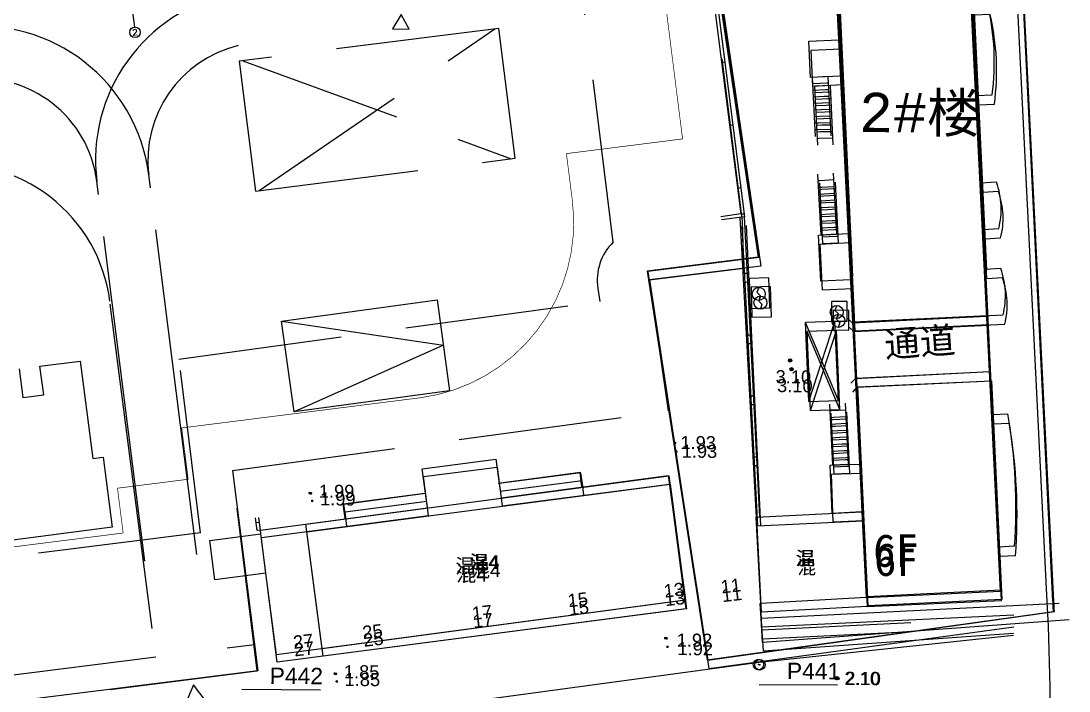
# Model space of a CAD drawing. Header units: millimetres. Extents: x 2463 to 59352, y -11079 to 11941.
# Drawn here: x 6404.1 to 6484.2, y 1770.4 to 1821.6 of the extents above; entities that cross this region are included whole.
import ezdxf
from ezdxf.enums import TextEntityAlignment as Align

# ---------------------------------------------------------------- set-up
doc = ezdxf.new("R2010")
doc.units = ezdxf.units.MM
doc.header["$LTSCALE"] = 10
for name, pattern in [('ACAD_ISO02W100', [15, 12, -3]), ('DASH', [0.35, 0.25, -0.1]), ('S21', [3, 2, -1]), ('S74', [5.5, 5, -0.5]), ('X5', [3, 2, -1])]:
    doc.linetypes.add(name, pattern=pattern)
for name, color, linetype in [('1地形实测', 7, 'Continuous'), ('1：500地形', 8, 'Continuous'), ('AXIS', 3, 'Continuous'), ('AXIS_TEXT', 7, 'Continuous'), ('RD-红线', 7, 'Continuous'), ('地下车库轮廓线', 5, 'Continuous'), ('垃圾桶', 6, 'Continuous'), ('工程', 7, 'Continuous'), ('消防登高面', 42, 'Continuous'), ('消防道路', 30, 'Continuous'), ('用地', 7, 'Continuous'), ('防火分区', 1, 'Continuous')]:
    doc.layers.add(name, color=color, linetype=linetype)
doc.styles.add('_TCH_AXIS', font='COMPLEX', dxfattribs={"bigfont": 'GBCBIG'})
doc.styles.add('ckstyle', font='monotxt.shx')
doc.styles.add('COMPLEX', font='COMPLEX')
doc.styles.get("Standard").update_dxf_attribs({"font": 'arial.ttf'})
doc.linetypes.add('FENCELINE1', pattern='A,6.35,-2.54,[133,ltypeshp.shx,S=2.54,R=0,X=-2.54,Y=0],-2.54,25.4', length=36.83)

# ---------------------------------------------------------------- blocks, each defined once
blk = doc.blocks.new('720100000')
at = {"const_width": 0.2}
blk.add_lwpolyline([(-0.1, 0, 1), (0.1, 0, 1)], format="xyb", close=True, dxfattribs=at)
blk = doc.blocks.new('110103200')
blk.add_circle((0, 0), 0.8)
blk.add_point((0, 0))
blk = doc.blocks.new('SETERT')
at = {"layer": '防火分区'}
blk.add_lwpolyline([(808585.1522271244, -208646.735937059), (820587.364024186, -208646.735937059), (820587.364024186, -215646.7364921341), (808585.1522271244, -215646.7364921341)], close=True, dxfattribs=at)
blk.add_lwpolyline([(808585.1522271244, -208646.735937059), (820587.364024186, -212146.7362145965), (808585.1522271244, -215646.7357136362)], dxfattribs=at)
blk = doc.blocks.new('_AXISO')
blk.add_circle((0, 0), 0.5)
at = {"layer": 'AXIS_TEXT', "style": 'COMPLEX', "width": 1.041666666666667}
blk.add_attdef('A', text='', height=0.56, dxfattribs=at).set_placement((-0.25, -0.28), (0.25, -0.28), align=Align.FIT)

msp = doc.modelspace()

# ---------------------------------------------------------------- linework, layer by layer
at = {"color": 251, "linetype": 'DASH', "ltscale": 5}
for p, q in [((6459.256667307085, 1806.321814744622), (6454.225425732469, 1846.654102019855)), ((6449.380067266497, 1804.711278178618), (6444.606136414719, 1842.980938237049)), ((6459.372210948526, 1802.718962961231), (6459.256606156387, 1806.322231183183)), ((6459.372272099166, 1802.718546523136), (6459.256667307085, 1806.321814744622)), ((6452.157412412258, 1801.831802570616), (6459.372210948526, 1802.718962961231)), ((6452.157473562957, 1801.83138613252), (6459.372272099166, 1802.718546523136)), ((6453.604971323775, 1791.821110483614), (6452.157412412258, 1801.831802570616)), ((6448.211255398668, 1801.1760405734), (6448.346876615748, 1800.185280063079)), ((6416.186318060647, 1795.782951443811), (6448.346876615748, 1800.185280063079)), ((6417.839329006822, 1782.506609556154), (6416.186318060647, 1795.782951443811)), ((6420.270828332725, 1787.258559776825), (6453.604910173077, 1791.821526922175)), ((6420.270889483365, 1787.258143338264), (6453.604971323775, 1791.821110483614)), ((6422.174974974625, 1771.965268242062), (6420.270828332725, 1787.258559776825)), ((6417.839329006822, 1782.506609556154), (6371.841891083257, 1776.720922079758)), ((6376.194356955852, 1766.156396765151), (6422.174913823985, 1771.965684680157)), ((6376.194418106492, 1766.155980327056), (6422.174974974625, 1771.965268242062))]:
    msp.add_line(p, q, dxfattribs=at)
at = {"color": 251}
for p, q in [((6420.270889483365, 1787.258143338264), (6422.202585269088, 1771.968756449298)), ((6422.202585269088, 1771.968756449298), (6376.191230989558, 1766.181318719295))]:
    msp.add_line(p, q, dxfattribs=at)
at = {"color": 251, "linetype": 'FENCELINE1', "ltscale": 0.1}
for p, q in [((6421.952986387683, 1773.95312068414), (6419.868025451406, 1773.6908680572)), ((6414.411299268746, 1773.004505617433), (6373.957268111264, 1767.916083953232))]:
    msp.add_line(p, q, dxfattribs=at)
at = {"color": 251}
msp.add_lwpolyline([(6416.0037368715, 1767.826717985217), (6419.30281986957, 1768.24534850929), (6417.290733646807, 1770.893122537416)], close=True, dxfattribs=at)
at = {"color": 251, "linetype": 'DASH', "ltscale": 5}
msp.add_arc((6452.157049399191, 1801.832325171103), 3.999999999999998, 133.9677370054417, 189.4424689491034, dxfattribs=at)
at = {"layer": '1地形实测', "color": 8, "linetype": 'Continuous', "flags": 128}
for points in [[(6452.935863770692, 1855.48969294306), (6459.125670620679, 1806.863182001636), (6457.612634479914, 1806.65668465186)], [(6453.18841069771, 1855.48969294306), (6459.409744478968, 1806.649635231943), (6457.646440783139, 1806.408981249091)], [(6466.735528696359, 1817.402836672385), (6464.463883650113, 1817.289860630763), (6464.322677152146, 1820.0599263924), (6466.597755478551, 1820.173073417862)], [(6457.651198499809, 1818.446489276253), (6457.898540916534, 1818.482844617107)], [(6465.814183296841, 1817.358693849184), (6464.615739532486, 1817.297602349781)], [(6465.814183296841, 1817.358693849184), (6464.615739532486, 1817.297602349781)], [(6464.845433084733, 1812.791669994016), (6464.615739532486, 1817.297602349781)], [(6466.037660102274, 1812.821804232319), (6465.814183296841, 1817.358693849184)], [(6465.706544271701, 1816.851246533339), (6464.641260255858, 1816.796942538005)], [(6465.598905246561, 1816.343799216562), (6464.66678198628, 1816.296283718553)], [(6465.86384458389, 1816.350495714118), (6465.598905246561, 1816.343799216562)], [(6465.839013940453, 1816.854594781884), (6465.706544271701, 1816.851246533339)], [(6465.491266228464, 1815.836352900491), (6464.692303716527, 1815.795624899567)], [(6465.38362720344, 1815.328905583714), (6464.717825439848, 1815.294965081272)], [(6465.913505877807, 1815.34229857836), (6465.38362720344, 1815.328905583714)], [(6465.88867523437, 1815.846397646592), (6465.491266228464, 1815.836352900491)], [(6465.275988178184, 1814.821458266937), (6464.743347170328, 1814.794306262285)], [(6465.938336521302, 1814.838199510128), (6465.275988178184, 1814.821458266937)], [(6458.26209212249, 1813.647369345539), (6458.509434539215, 1813.683724686392)], [(6465.168349153044, 1814.314010950626), (6464.768867900684, 1814.29364745075)], [(6465.060711127911, 1813.806563626864), (6464.794389623947, 1813.792987632454)], [(6465.987998815343, 1813.830002367851), (6465.060711127911, 1813.806563626864)], [(6465.963168164921, 1814.334100435377), (6465.168349153044, 1814.314010950626)], [(6464.953072109756, 1813.299117310327), (6464.819911354369, 1813.292328813002)], [(6466.012829458779, 1813.325903300085), (6464.953072109756, 1813.299117310327)], [(6465.000972259239, 1809.916456379351), (6465.238721472126, 1805.252512793411)], [(6466.199236719551, 1809.981078219489), (6466.437165236539, 1805.313604293746)], [(6458.873880553265, 1808.841219889355), (6459.121222969932, 1808.877575230674)], [(6465.160549923343, 1809.40502836451), (6465.027389174824, 1809.39824086696)], [(6465.320126587556, 1808.893600357585), (6465.053806083599, 1808.88002435526)], [(6466.225672885108, 1809.462469563243), (6465.160549923343, 1809.40502836451)], [(6466.252110057425, 1808.943861900252), (6465.320126587556, 1808.893600357585)], [(6465.479703251653, 1808.382172350195), (6465.080221999118, 1808.361808850785)], [(6466.278546222924, 1808.425253244472), (6465.479703251653, 1808.382172350195)], [(6465.639280915815, 1807.870744336285), (6465.106638907893, 1807.843592338619)], [(6465.798857580028, 1807.359316328895), (6465.133054823413, 1807.325376834144)], [(6466.304982395292, 1807.906645588466), (6465.639280915815, 1807.870744336285)], [(6466.331419560798, 1807.3880369257), (6465.798857580028, 1807.359316328895)], [(6459.059633978441, 1806.601852237136), (6460.306151861298, 1783.707725139224)], [(6459.125670620679, 1806.863182001636), (6459.375667554823, 1806.864441911113)], [(6459.399040600083, 1806.648174124193), (6460.556092520683, 1783.720154075772)], [(6465.958434244067, 1806.84788832197), (6465.159471732246, 1806.807160322443)], [(6466.357855733282, 1806.869429269229), (6465.958434244067, 1806.84788832197)], [(6466.11801090828, 1806.336460315511), (6465.185888647831, 1806.288944810518)], [(6466.277588572442, 1805.825032301136), (6465.21230455654, 1805.770728305337)], [(6466.384291898665, 1806.350820612983), (6466.11801090828, 1806.336460315511)], [(6466.410729064171, 1805.832211950217), (6466.277588572442, 1805.825032301136)], [(6467.509466625315, 1801.841065867693), (6465.238161703661, 1801.728106445988), (6465.058852886288, 1805.245626088587), (6467.334395623389, 1805.361259925534)], [(6466.437165236539, 1805.313604293746), (6465.238721472126, 1805.252512793411)], [(6466.437165236539, 1805.313604293746), (6465.238721472126, 1805.252512793411)], [(6459.366851833796, 1802.330850303528), (6459.616848767766, 1802.332110213936)], [(6460.50383254295, 1801.255405939539), (6460.364205185995, 1800.880373673403), (6460.609967477068, 1800.631148079765), (6460.496835973203, 1800.255430416093)], [(6466.462539416827, 1799.873875617404), (6466.322912059813, 1799.498843350337), (6466.568674350887, 1799.249617757165), (6466.455542847079, 1798.873900093493)], [(6466.310679823191, 1798.649464258813), (6464.065014125752, 1798.562174078432)], [(6464.338796086233, 1792.527110827976), (6464.065014125752, 1798.562174078432)], [(6466.584461783672, 1792.614401008357), (6466.310679823191, 1798.649464258813)], [(6467.67397706301, 1798.533217895199), (6467.303298729037, 1798.868773585074)], [(6459.604074542092, 1797.630071024765), (6459.854071469019, 1797.631329934933)], [(6467.884088360852, 1794.308455430326), (6467.548532670919, 1793.937777096295)], [(6459.791711302505, 1792.965192695037), (6460.041708229548, 1792.966451605205)], [(6464.338796086233, 1792.527110827976), (6466.584461783672, 1792.614401008357)], [(6465.911999412145, 1792.33825006418), (6466.149748624974, 1787.674306479637)], [(6467.110263872399, 1792.402871905249), (6467.348192389387, 1787.735397979506)], [(6466.071577076307, 1791.82682205027), (6465.938416327788, 1791.820034553186)], [(6466.231153740404, 1791.315394043811), (6465.964833236447, 1791.30181804102)], [(6467.136700037898, 1791.884263249469), (6466.071577076307, 1791.82682205027)], [(6467.163137210273, 1791.365655586478), (6466.231153740404, 1791.315394043811)], [(6466.390730404617, 1790.803966036421), (6465.991249152083, 1790.783602535614)], [(6467.189573375772, 1790.847046929766), (6466.390730404617, 1790.803966036421)], [(6466.550308068779, 1790.292538022046), (6466.017666060741, 1790.265386024845)], [(6466.709884732876, 1789.781110015121), (6466.044081976377, 1789.747170519438)], [(6467.216009548256, 1790.328439274226), (6466.550308068779, 1790.292538022046)], [(6467.242446713646, 1789.809830610995), (6466.709884732876, 1789.781110015121)], [(6466.869461397031, 1789.269682007731), (6466.070498885036, 1789.228954008204)], [(6467.26888288613, 1789.291222954989), (6466.869461397031, 1789.269682007731)], [(6460.050645948651, 1788.303912380599), (6460.300642882738, 1788.305172290542)], [(6467.029038061128, 1788.758254000806), (6466.096915800679, 1788.710738496278)], [(6467.18861572529, 1788.246825986431), (6466.123331709388, 1788.192521991563)], [(6467.295319051513, 1788.772614299209), (6467.029038061128, 1788.758254000806)], [(6467.321756217019, 1788.254005635978), (6467.18861572529, 1788.246825986431)], [(6467.348192389387, 1787.735397979506), (6466.149748624974, 1787.674306479637)], [(6467.348192389387, 1787.735397979506), (6466.149748624974, 1787.674306479637)], [(6460.796174511286, 1774.163817447499), (6460.674757623319, 1775.962710979284), (6460.611679734286, 1777.114639171288)], [(6483.452330846138, 1777.108374142443), (6460.674757623319, 1775.962710979284)], [(6483.452330846138, 1777.108374142443), (6460.674757623319, 1775.962710979284)], [(6472.124252678683, 1775.636095794738), (6460.735466067303, 1775.063264212926)], [(6460.796174511286, 1774.163817447499), (6484.217727110403, 1775.87598882977)]]:
    msp.add_lwpolyline(points, dxfattribs=at)
for points in [[(6468.71711938744, 1777.558481093851), (6478.970863546741, 1778.057752278057), (6475.932613704326, 1839.205506274831), (6465.675890608198, 1838.709256006759)], [(6468.218232358779, 1787.753503127378), (6468.391295872136, 1784.109900094458), (6466.110431245326, 1783.996444546041), (6465.969880039194, 1787.667419774347)], [(6425.873447669992, 1783.160645948612), (6453.626886753105, 1786.868288827483), (6454.896428620124, 1777.365173788165), (6427.142989537011, 1773.657530909293)], [(6468.71711938744, 1777.558481093851), (6460.652832399095, 1777.116892631055), (6460.29196685026, 1783.707019753643), (6468.391301584112, 1784.109779836033)]]:
    msp.add_lwpolyline(points, close=True, dxfattribs=at)
at = {"layer": '1地形实测', "color": 251, "linetype": 'Continuous', "flags": 128}
for points in [[(6468.788531033004, 1776.871154339407), (6479.043515289757, 1777.344271750078), (6476.161234381349, 1838.499576011562), (6465.903278906628, 1838.02948753385)], [(6468.315648315098, 1787.067415654548), (6468.479418206525, 1783.423383352236), (6466.198271591829, 1783.315745626), (6466.067083785807, 1786.987067084183)], [(6425.959287166917, 1782.582574983482), (6453.722092432234, 1786.219420004525), (6454.967392233522, 1776.713097813894), (6427.20458696937, 1773.076253269688)], [(6468.788531033004, 1776.871154339407), (6460.72314402243, 1776.450135551748), (6460.379087921787, 1783.041161829029), (6468.479423558196, 1783.423263174836)]]:
    msp.add_lwpolyline(points, close=True, dxfattribs=at)
for points in [[(6466.90857093144, 1816.720434664638), (6464.636645172812, 1816.613252795656), (6464.502504243896, 1819.383669930865), (6466.777863779311, 1819.491013629251)], [(6465.987115981554, 1816.67864204513), (6464.788520285425, 1816.620607279596)], [(6465.987115981554, 1816.67864204513), (6464.788520285425, 1816.620607279596)], [(6465.006720562904, 1812.114103773498), (6464.788520285425, 1816.620607279596)], [(6465.878183057504, 1816.171470967476), (6464.812763997268, 1816.119883927871)], [(6466.010660818692, 1816.174481063039), (6465.878183057504, 1816.171470967476)], [(6466.199020598406, 1812.141197016352), (6465.987115981554, 1816.67864204513)], [(6465.769250072628, 1815.664299412985), (6464.837008665114, 1815.619161527959)], [(6466.034205657053, 1815.670320557319), (6465.769250072628, 1815.664299412985)], [(6465.660317151023, 1815.157129289471), (6464.861253393787, 1815.118439603952)], [(6465.551384226974, 1814.649958211352), (6464.885498059246, 1814.617716250365)], [(6466.08129533494, 1814.662000023183), (6465.551384226974, 1814.649958211352)], [(6466.057750496579, 1815.166160528437), (6465.660317151023, 1815.157129289471)], [(6465.442451302983, 1814.142787133698), (6464.909742786696, 1814.11699384952)], [(6466.104840172078, 1814.157839040627), (6465.442451302983, 1814.142787133698)], [(6465.333518378933, 1813.635616056044), (6464.933986500868, 1813.61627145147)], [(6465.224586468163, 1813.128444975597), (6464.958231166327, 1813.115548097883)], [(6466.151930863301, 1813.149518504628), (6465.224586468163, 1813.128444975597)], [(6466.128386023718, 1813.653678532579), (6465.333518378933, 1813.635616056044)], [(6465.115653486953, 1812.621274851617), (6464.982475895058, 1812.614826174342)], [(6466.175475761325, 1812.645357998908), (6465.115653486953, 1812.621274851617)], [(6465.154925964396, 1809.238502557744), (6465.380778865512, 1804.57396777615)], [(6466.353351320578, 1809.30006827822), (6466.579374561525, 1804.63200254215)], [(6465.31319868038, 1808.72666943295), (6465.180021031325, 1808.720221709815)], [(6465.471470381746, 1808.214835833647), (6465.205116154017, 1808.201939430443)], [(6466.378464682059, 1808.781393990275), (6465.31319868038, 1808.72666943295)], [(6466.40357905804, 1808.262720176839), (6465.471470381746, 1808.214835833647)], [(6465.629742143998, 1807.703002711647), (6465.230210265991, 1807.683658107539)], [(6466.428692419579, 1807.74404588936), (6465.629742143998, 1807.703002711647)], [(6465.788014858701, 1807.191169110016), (6465.255305329194, 1807.165375828632)], [(6465.946286620952, 1806.679335987084), (6465.28039944239, 1806.647094982565)], [(6466.453805723899, 1807.225372555555), (6465.788014858701, 1807.191169110016)], [(6466.478920098658, 1806.706698264816), (6465.946286620952, 1806.679335987084)], [(6459.205153014484, 1805.939063120522), (6460.393274710545, 1783.041830866487)], [(6459.544676628868, 1805.984519133233), (6460.643246252819, 1783.053622357902)], [(6466.104558323599, 1806.167502865084), (6465.305494565082, 1806.128812703659)], [(6466.504033462583, 1806.188024930545), (6466.104558323599, 1806.167502865084)], [(6466.529146822841, 1805.669350166228), (6466.262830084628, 1805.655669266247)], [(6466.262830084628, 1805.655669266247), (6465.33058963073, 1805.610531377961)], [(6466.421102800496, 1805.143836140987), (6465.355683740259, 1805.092249101383)], [(6466.554261197658, 1805.150675875955), (6466.421102800496, 1805.143836140987)], [(6467.642815652334, 1801.156740310957), (6465.37122998023, 1801.049574251641), (6465.20089330341, 1804.567540215683), (6467.476723527916, 1804.677369410992)], [(6466.579374561525, 1804.63200254215), (6465.380778865512, 1804.57396777615)], [(6466.579374561525, 1804.63200254215), (6465.380778865512, 1804.57396777615)], [(6459.501476534033, 1801.667291290481), (6459.751475879837, 1801.66791371571)], [(6460.635710608536, 1800.588950652518), (6460.49512715146, 1800.214275723212), (6460.740253022495, 1799.964424015843), (6460.626163581417, 1799.588996314798)], [(6466.590874466843, 1799.192226836813), (6466.450291009709, 1798.817551907507), (6466.695416880861, 1798.567700200138), (6466.581327439782, 1798.192272499093)], [(6466.435892489537, 1797.968206759431), (6464.190011450353, 1797.886644371209)], [(6464.448399913761, 1791.850902807322), (6464.190011450353, 1797.886644371209)], [(6466.69428095178, 1791.932464718708), (6466.435892489537, 1797.968206759431)], [(6467.798888807449, 1797.84848390462), (6467.429067513995, 1798.184983503428)], [(6459.726709011857, 1796.965922319685), (6459.9767083551, 1796.966543791705)], [(6467.998224022014, 1793.623199057189), (6467.661724005449, 1793.253377586027)], [(6459.902447232542, 1792.300580611807), (6460.152446574621, 1792.30120160699)], [(6464.448399913761, 1791.850902807322), (6466.69428095178, 1791.932464718708)], [(6466.021116448015, 1791.658029902615), (6466.246969349073, 1786.993495121487)], [(6467.219541804139, 1791.719595623092), (6467.445565045202, 1787.051529887021)], [(6466.179389163941, 1791.146196778287), (6466.046211513663, 1791.139748577849)], [(6466.337660865365, 1790.63436317945), (6466.071306637636, 1790.621466775314)], [(6467.244655164455, 1791.200920858309), (6466.179389163941, 1791.146196778287)], [(6467.269769541659, 1790.682247522176), (6466.337660865365, 1790.63436317945)], [(6466.495932627617, 1790.122530056518), (6466.09640074961, 1790.103185452876)], [(6467.294882843535, 1790.163573234697), (6466.495932627617, 1790.122530056518)], [(6467.319996207518, 1789.644899900426), (6466.654205342262, 1789.610696454887)], [(6466.654205342262, 1789.610696454887), (6466.121495812755, 1789.584903173503)], [(6466.812477104513, 1789.098863332887), (6466.146589924729, 1789.066621850599)], [(6467.345110582219, 1789.126225609687), (6466.812477104513, 1789.098863332887)], [(6466.970748805938, 1788.587029733584), (6466.171685047479, 1788.548339571693)], [(6467.129020568247, 1788.075196611118), (6466.196780114349, 1788.030058723298)], [(6467.370223946202, 1788.607552275882), (6466.970748805938, 1788.587029733584)], [(6467.395337306401, 1788.088877511565), (6467.129020568247, 1788.075196611118)], [(6460.149492349565, 1787.638655129709), (6460.399491634542, 1787.639277079032)], [(6467.28729328295, 1787.563363009021), (6466.22187422382, 1787.511776447185)], [(6467.420451681219, 1787.570203221292), (6467.28729328295, 1787.563363009021)], [(6467.445565045202, 1787.051529887021), (6466.246969349073, 1786.993495121487)], [(6467.445565045202, 1787.051529887021), (6466.246969349073, 1786.993495121487)], [(6460.858953737103, 1773.496704342198), (6460.74212536766, 1775.295902084914), (6460.681985732665, 1776.447987007332)], [(6479.995682756156, 1776.215089754556), (6460.74212536766, 1775.295902084914)], [(6479.995682756156, 1776.215089754556), (6460.74212536766, 1775.295902084914)], [(6439.321974879744, 1769.754037316778), (6460.543757322566, 1772.639674533048), (6479.9811624343, 1774.694233410881)], [(6472.190750163429, 1774.940085483138), (6460.800539582824, 1774.396303451509)], [(6460.858953737103, 1773.496704342198), (6479.982608226217, 1774.845662216079)]]:
    msp.add_lwpolyline(points, dxfattribs=at)
at = {"layer": '1地形实测', "color": 8, "linetype": 'S74', "flags": 128}
for points in [[(6459.841198249867, 1799.645177693927), (6461.340599648802, 1799.687584065721), (6461.275575739246, 1801.986665283219), (6459.776175333276, 1801.944257904664)], [(6467.251519568877, 1798.675980142207), (6467.262014423412, 1800.175943428074), (6466.062043794986, 1800.184339311794), (6466.051548940452, 1798.684376025927)]]:
    msp.add_lwpolyline(points, close=True, dxfattribs=at)
at = {"layer": '1地形实测', "color": 251, "linetype": 'S74', "flags": 128}
for points in [[(6459.96897151691, 1798.980417404213), (6461.468476195094, 1799.018999650498), (6461.4093163948, 1801.318239251506), (6459.909812667845, 1801.279656049219)], [(6467.376796748811, 1797.992323219665), (6467.391117288878, 1799.492254488059), (6466.191172000284, 1799.503711015806), (6466.176851458937, 1798.003779271041)]]:
    msp.add_lwpolyline(points, close=True, dxfattribs=at)
at = {"layer": '1地形实测', "color": 8, "linetype": 'S21', "flags": 128}
for points in [[(6466.584461783672, 1792.614401008357), (6464.065014125752, 1798.562174078432)], [(6464.338796086233, 1792.527110827976), (6466.310679823191, 1798.649464258813)], [(6477.934666541261, 1799.043515755684), (6467.67397706301, 1798.533217895199)], [(6467.884088360852, 1794.308455430326), (6478.14811407964, 1794.818918953073)]]:
    msp.add_lwpolyline(points, dxfattribs=at)
at = {"layer": '1地形实测', "color": 251, "linetype": 'S21', "flags": 128}
for points in [[(6466.69428095178, 1791.932464718708), (6464.190011450353, 1797.886644371209)], [(6464.448399913761, 1791.850902807322), (6466.435892489537, 1797.968206759431)], [(6478.060846387847, 1798.332609703653), (6467.798888807449, 1797.84848390462)], [(6467.998224022014, 1793.623199057189), (6478.26351833073, 1794.107482167781)]]:
    msp.add_lwpolyline(points, dxfattribs=at)
at = {"layer": '1地形实测', "color": 8, "linetype": 'Continuous'}
for centre, radius in [((6460.500334258106, 1800.755418178049), 0.5), ((6466.459041131982, 1799.373887855449), 0.5), ((6462.89317962833, 1795.675186123588), 0.125), ((6462.89317962833, 1795.675186123588), 0.1), ((6462.89317962833, 1795.675186123588), 0.075), ((6462.89317962833, 1795.675186123588), 0.05), ((6462.89317962833, 1795.675186123588), 0.025), ((6466.5189193399, 1771.391710013972), 0.125), ((6466.5189193399, 1771.391710013972), 0.1), ((6466.5189193399, 1771.391710013972), 0.075), ((6466.5189193399, 1771.391710013972), 0.05), ((6466.5189193399, 1771.391710013972), 0.025)]:
    msp.add_circle(centre, radius, dxfattribs=at)
at = {"layer": '1地形实测', "color": 251, "linetype": 'Continuous'}
for centre, radius in [((6460.630937094365, 1800.088973245473), 0.4999999999999997), ((6466.586100952672, 1798.692249429767), 0.4999999999999997), ((6463.010817397766, 1795.002654680406), 0.1249999999999999), ((6463.010817397766, 1795.002654680406), 0.1), ((6463.010817397766, 1795.002654680406), 0.07499999999999993), ((6463.010817397766, 1795.002654680406), 0.05), ((6463.010817397766, 1795.002654680406), 0.025)]:
    msp.add_circle(centre, radius, dxfattribs=at)
at = {"layer": '1地形实测', "color": 8, "linetype": 'Continuous', "extrusion": (-0.02249646185367215, 0.003258727077910039, 0.9997416115686583)}
for radius in [0.125, 0.1, 0.075, 0.05, 0.025]:
    msp.add_circle((-2680.127568839682, 6144.259538248404, -133.7636578708432), radius, dxfattribs=at)
at = {"layer": '1地形实测', "color": 8}
msp.add_point((6460.674757623319, 1775.962710979284), dxfattribs=at)
at = {"layer": '1地形实测', "color": 251}
msp.add_point((6460.74212536766, 1775.295902084914), dxfattribs=at)
at = {"layer": '1：500地形', "color": 8, "linetype": 'Continuous'}
for p, q in [((6422.335445462582, 1783.293621004448), (6422.087384777582, 1783.262542128452)), ((6422.407110142029, 1782.72161867505), (6422.15904945697, 1782.690539799054)), ((6420.993005169295, 1770.556996439007), (6426.992858311542, 1770.515017020871)), ((6460.5259648964, 1770.925766800419), (6466.525818038646, 1770.883787382283))]:
    msp.add_line(p, q, dxfattribs=at)
at = {"layer": '1：500地形', "color": 8, "linetype": 'Continuous', "flags": 128}
msp.add_lwpolyline([(6453.589957624472, 1786.878547455073), (6454.869401294653, 1777.361362793372), (6423.640442992999, 1773.18875624694), (6422.834311221175, 1779.419631613308), (6422.44547930654, 1782.425049937685), (6422.407110142029, 1782.72161867505), (6435.179847092049, 1784.42432904698), (6434.783146685602, 1787.400143385754), (6440.405494513021, 1788.144824464229), (6440.801563082294, 1785.173749797867)], close=True, dxfattribs=at)
at = {"layer": '1：500地形', "color": 251, "linetype": 'Continuous', "flags": 128}
msp.add_lwpolyline([(6453.685189590355, 1786.229772705474), (6454.940355277651, 1776.709355876204), (6423.700856178331, 1772.616413269547), (6422.910619032426, 1778.849324358051), (6422.529453779311, 1781.855724485946), (6422.491841152516, 1782.152390175388), (6435.268879374811, 1783.822518069652), (6434.87977014229, 1786.79933420511), (6440.503999036593, 1787.529672943876), (6440.892488478248, 1784.557597711571)], close=True, dxfattribs=at)
at = {"layer": '1：500地形', "color": 8, "linetype": 'X5', "extrusion": (-0.02249646185367215, 0.003258727077910039, 0.9997416115686583), "flags": 128}
for points, elevation in [([(-2691.79958443149, 6122.893100223632), (-2692.863423395074, 6122.591351390098), (-2691.144254307568, 6116.530287159518)], -133.7636578708443), ([(-2686.81373817141, 6105.315111741578), (-2687.892009228, 6105.009269368407), (-2689.611178316888, 6111.070333598786)], -133.7636578708418)]:
    msp.add_lwpolyline(points, dxfattribs=dict(at, elevation=elevation))
at = {"layer": '1：500地形', "color": 8, "linetype": 'X5', "flags": 128}
for points in [[(6447.046480066057, 1786.006248343159), (6446.900359788184, 1787.102357171365), (6440.655442804478, 1786.269858626538)], [(6428.935291232747, 1783.591878643148), (6428.787188680059, 1784.702857338247), (6435.032105663648, 1785.535355884005)]]:
    msp.add_lwpolyline(points, dxfattribs=at)
at = {"layer": '1：500地形', "color": 251, "linetype": 'X5', "flags": 128}
for points in [[(6447.139508468363, 1785.374165948369), (6446.996184352292, 1786.470643885323), (6440.749164362236, 1785.654075648059)], [(6429.022220652523, 1783.00599705929), (6428.87695218457, 1784.11734976329), (6435.12397211508, 1784.933918000554)]]:
    msp.add_lwpolyline(points, dxfattribs=at)
at = {"layer": '1：500地形', "color": 8, "linetype": 'Continuous', "flags": 128}
for points in [[(6422.15904945697, 1782.690539799054), (6422.03960832456, 1783.643877014407)], [(6422.407110142029, 1782.72161867505), (6422.28766900956, 1783.674955890403)], [(6422.834311221175, 1779.419631613308), (6418.937457981143, 1778.915468550642), (6418.548626066449, 1781.920886875019), (6422.44547930654, 1782.425049937685)]]:
    msp.add_lwpolyline(points, dxfattribs=at)
at = {"layer": 'AXIS', "color": 251}
msp.add_line((6412.629621004833, 1822.295795983524), (6412.77612471246, 1821.137530119513), dxfattribs=at)
at = {"layer": 'RD-红线'}
msp.add_lwpolyline([(6095.082381622373, 1810.522110730764), (6254.611505617593, 1687.606597387121), (6307.273520920748, 1645.061656200682), (6306.953446319067, 1645.320240211096), (6326.525127276518, 1638.235452398547), (6329.652781660059, 1638.605668412876), (6466.937623961801, 1654.855880542547), (6469.08364808545, 1655.109902375732), (6480.10959496032, 1667.180990781524), (6480.168760211413, 1669.341186630429), (6482.717422331423, 1762.395964802598, 0.01922816686001521), (6482.553167865351, 1777.233690449391), (6478.674665673376, 1855.48969294306)], format="xyb", dxfattribs=at)
at = {"layer": '地下车库轮廓线', "color": 251, "linetype": 'DASH', "ltscale": 5, "const_width": 0.05}
msp.add_lwpolyline([(6396.236718442438, 1840.332599720341), (6413.995411320388, 1842.578768255544), (6414.673019570679, 1837.221451256779), (6444.48567829581, 1840.993220740818), (6444.993898634131, 1836.975121375528), (6443.555549911138, 1836.791830186621), (6444.019827922662, 1833.121445590985), (6451.956231631602, 1834.125275987089), (6454.67915635303, 1812.596879061201), (6445.799944873057, 1811.473811610957), (6446.251680649382, 1807.902290953678, -0.4120115136069726), (6434.651617991711, 1792.827525521518), (6416.397056331307, 1790.518638371379), (6416.892708961766, 1786.599901782703), (6411.485786952866, 1785.916019345523), (6411.918700428361, 1782.493322003056), (6390.737185024629, 1779.812621329334)], format="xyb", dxfattribs=at)
at = {"layer": '垃圾桶', "color": 251, "elevation": 1.249999999999999}
msp.add_lwpolyline([(6433.1603858459, 1822.099628259783), (6432.508652239952, 1820.995277428423), (6433.790915150168, 1820.983034884912)], close=True, dxfattribs=at)
at = {"layer": '工程', "linetype": 'ACAD_ISO02W100', "ltscale": 0.3}
for points in [[(6477.973616846577, 1799.094917706569), (6467.746173678346, 1798.587959874776), (6465.756958591317, 1838.718689039704), (6475.984401447089, 1839.225646856596), (6477.973616846344, 1799.094917706569)], [(6479.013276462998, 1778.120669022092), (6468.785833606818, 1777.6137112052), (6467.957076369816, 1794.333183728048), (6478.184519225879, 1794.840141544939), (6479.013276462998, 1778.120669022092)]]:
    msp.add_lwpolyline(points, dxfattribs=at)
for points in [[(6467.746173990456, 1798.587959890143), (6479.172145343649, 1799.15432682762, 0.1508567703236099), (6478.996888436815, 1802.689985891227), (6477.798359940674, 1802.63057676971), (6477.646866682075, 1805.686824436654), (6478.845378945787, 1805.746232753043, 0.150856770359138), (6478.670138271382, 1809.281892621779), (6477.471609775415, 1809.222483501193), (6477.139911992215, 1815.914204217383), (6478.338440488415, 1815.9736133389, 0.0922224279929967), (6477.99980221523, 1822.80535254011), (6476.801273718973, 1822.745943419059), (6476.486414804154, 1829.097954285686), (6477.684943300354, 1829.157363406737, 0.0896166787410829), (6477.346298742779, 1835.989229389821), (6476.14777024658, 1835.929820269235), (6475.984401447438, 1839.225646856596), (6465.756958591317, 1838.718689039704), (6467.746174011701, 1798.587959461734)], [(6478.347894309527, 1791.544188179896), (6479.546422805726, 1791.603597300482, -0.0597507459398879), (6480.048429877645, 1781.47603150772), (6478.849901381154, 1781.416622390394), (6479.013276463929, 1778.120669022092), (6468.785833606818, 1777.6137112052), (6467.957076421213, 1794.333182690089), (6478.184519225995, 1794.840141544939), (6478.347894309702, 1791.544188176171)]]:
    msp.add_lwpolyline(points, format="xyb", dxfattribs=at)
at = {"layer": '工程', "color": 251, "linetype": 'ACAD_ISO02W100', "ltscale": 0.3}
for points in [[(6478.099927711099, 1798.383912342024), (6467.871224757897, 1797.903041286749), (6465.984370715365, 1838.038713533786), (6476.213073309716, 1838.519584113155), (6478.099927711099, 1798.383912342024)], [(6479.086088511483, 1777.407080062088), (6468.85738591591, 1776.926209005882), (6468.071274865042, 1793.647740929277), (6478.299977460674, 1794.128611985949), (6479.086088511483, 1777.407080062088)]]:
    msp.add_lwpolyline(points, dxfattribs=at)
for points in [[(6467.871225115525, 1797.903041285817), (6479.298603813544, 1798.440264135954, 0.1508567703236099), (6479.132365295462, 1801.976358925813), (6477.933689132247, 1801.920006655511), (6477.789991414904, 1804.976630909257), (6478.988651303664, 1805.032982267794, 0.150856770359138), (6478.822428999267, 1808.569077492581), (6477.623752895657, 1808.512725222279), (6477.309123592191, 1815.2052701962), (6478.507799755464, 1815.261622466502, 0.0922224279929967), (6478.186587097969, 1822.094202917424), (6476.987910995582, 1822.03785112396), (6476.689254055704, 1828.390644378849), (6477.887930217696, 1828.446996172313, 0.0896166787410829), (6477.566711630936, 1835.279703955055), (6476.368035467722, 1835.223351684754), (6476.213073309716, 1838.519584113155), (6465.984370715365, 1838.038713533786), (6467.871225114302, 1797.90304080898)], [(6478.454945608772, 1790.832252702099), (6479.653621711101, 1790.888604496029, -0.0597507459398879), (6480.129796526659, 1780.759791615774), (6478.931120363386, 1780.703439345472), (6479.086088511483, 1777.407080062088), (6468.85738591591, 1776.926209005882), (6468.071274922144, 1793.647739975602), (6478.299977460674, 1794.128611985949), (6478.454945608772, 1790.832252702099)]]:
    msp.add_lwpolyline(points, format="xyb", dxfattribs=at)
at = {"layer": '消防登高面', "color": 251, "linetype": 'DASH', "ltscale": 5}
for p, q in [((6422.328068647972, 1808.646949868538), (6440.331577490231, 1821.004449540638)), ((6421.073800187181, 1818.570366080274), (6441.585548995734, 1811.083383005001))]:
    msp.add_line(p, q, dxfattribs=at)
msp.add_lwpolyline([(6422.030198720606, 1808.611211411544), (6441.88324000317, 1811.120532890671), (6440.629268555991, 1821.04159894947), (6420.776227273427, 1818.532277470344)], close=True, dxfattribs=at)
at = {"layer": '消防道路', "color": 251, "linetype": 'DASH', "ltscale": 10}
for p, q in [((6417.543593464974, 1780.85450714117), (6414.006542806952, 1808.850288950262)), ((6413.575140975854, 1780.353123551589), (6410.414147342412, 1805.372412416042))]:
    msp.add_line(p, q, dxfattribs=at)
for points in [[(6410.038090378601, 1808.348905836587), (6409.912704938588, 1809.341332180315, -0.3920785838098819), (6420.204075642776, 1823.706928097998, -0.3920785838098819)], [(6414.006542806952, 1808.850288950262), (6413.881157366881, 1809.842715293524, -0.3823294721827154), (6420.708034893587, 1819.721885152981, -0.3823294721827154)], [(6413.575140975854, 1780.353123551589), (6409.912744540345, 1809.341018794925, 0.4142017316227252), (6399.855974790788, 1817.141969807335), (6392.922035016267, 1816.266204896738)]]:
    msp.add_lwpolyline(points, format="xyb", dxfattribs=at)
at = {"layer": '消防道路', "color": 8, "linetype": 'DASH', "ltscale": 10}
msp.add_lwpolyline([(6414.131994744444, 1775.189192232099), (6410.907199095209, 1800.200337397755, 0.4142287144225253), (6397.470591336811, 1810.567230407503), (6366.645480455978, 1806.591193727572, 0.252564083842058), (6357.39071619019, 1799.941293392219, -0.2525716320699041), (6346.207467881295, 1791.905944513512), (6332.360044378585, 1790.119038047624)], format="xyb", dxfattribs=at)
at = {"layer": '消防道路', "color": 7, "linetype": 'ACAD_ISO02W100', "elevation": -6.482291392551076e-08}
msp.add_lwpolyline([(6403.976543298721, 1795.029410523251), (6404.258206270375, 1792.847545021568), (6405.845038793488, 1793.052393564378), (6405.56337206127, 1795.234288120997), (6408.637864180697, 1795.631153161992), (6409.598089897454, 1788.192885315866), (6410.391504641304, 1788.295309388899), (6411.082866942774, 1782.93977147935), (6383.511652820367, 1779.380547023733)], dxfattribs=at)
at = {"layer": '消防道路', "color": 251, "linetype": 'DASH', "ltscale": 10}
msp.add_arc((6400.983726545908, 1808.212906432227), 12.99999999999722, 7.202122611778048, 97.19848900222539, dxfattribs=at)
at = {"layer": '用地', "color": 251, "linetype": 'ByBlock'}
msp.add_lwpolyline([(6480.527573692003, 1831.925368396454), (6479.302005446489, 1857.998994318657), (6452.099389842335, 1861.103255089727), (6460.668238153945, 1802.87835345313), (6452.157049399191, 1801.832325171103), (6456.675394489694, 1772.131748352554), (6479.987248331921, 1775.331665732321)], dxfattribs=at)
at = {"layer": '用地', "color": 7, "linetype": 'ACAD_ISO02W100', "lineweight": -3, "extrusion": (-0.02249646185367215, 0.003258727077910039, 0.9997416115686583), "elevation": -133.7636578708439}
msp.add_lwpolyline([(-2761.374366878417, 6118.579677540129), (-2711.090126142283, 6133.72352509095), (-2708.813646905269, 6125.45598914756), (-2680.089965302122, 6134.258818937281), (-2687.551759335176, 6159.935221513494, 0.000999081182281154), (-2688.310929628354, 6159.788133412825), (-2765.162674949247, 6144.738834914291)], format="xyb", dxfattribs=at)
at = {"layer": '用地', "color": 7, "linetype": 'ACAD_ISO02W100', "lineweight": -3}
msp.add_lwpolyline([(6452.750494418988, 1855.48969294306), (6460.530520790986, 1803.54488420941), (6452.02202768493, 1802.477151395642), (6456.616110188219, 1772.788195484673), (6483.097012956832, 1776.491951417067, 0.0009990811822812), (6483.060278642604, 1777.264366482739), (6479.183383500525, 1855.48969294306)], format="xyb", dxfattribs=at)

# ---------------------------------------------------------------- block references
at = {"layer": '1：500地形', "color": 8, "linetype": 'Continuous', "xscale": 0.5000000000005034, "yscale": 0.5000000000005034, "zscale": 0.5000000000005034, "rotation": 359.5991228145418}
for p in [(6454.106847199351, 1789.363956804742, 1.929999999999999), (6426.274823246089, 1785.525626582914, 1.99), (6453.45794233386, 1774.448273471446, 1.919999999999999), (6428.189396276577, 1771.736893641651, 1.85)]:
    msp.add_blockref('720100000', p, dxfattribs=at)
at = {"layer": '1：500地形', "color": 251, "linetype": 'Continuous', "xscale": 0.4999999999999997, "yscale": 0.4999999999999997, "zscale": 0.4999999999999997, "rotation": 359.4529881682059}
for p in [(6454.208416614363, 1788.713855923043, 1.929999999999998), (6426.366693417282, 1784.946524431352, 1.989999999999999), (6453.521470965907, 1773.799876187817, 1.919999999999998), (6428.246091641808, 1771.15295333637, 1.85)]:
    msp.add_blockref('720100000', p, dxfattribs=at)
at = {"layer": '1：500地形', "color": 8, "linetype": 'Continuous', "extrusion": (-0.02249646185367215, 0.003258727077910039, 0.9997416115686583), "xscale": 0.4999999999983986, "yscale": 0.5000000000001075, "zscale": 0.4999999999999977, "rotation": 97.84143009071664}
for p in [(-2688.346107723181, 6102.404903061612, -131.7736578708407), (-2681.280141608197, 6130.895284564106, -131.843657870844), (-2674.974276221955, 6106.27644904805, -131.913657870845)]:
    msp.add_blockref('720100000', p, dxfattribs=at)
at = {"layer": '1：500地形', "color": 8, "linetype": 'Continuous', "extrusion": (-0.02249646185367215, 0.003258727077910039, 0.9997416115686583), "xscale": 0.4999999999983986, "yscale": 0.5000000000001075, "rotation": 97.84143009071664}
msp.add_blockref('110103200', (-2680.300296672654, 6138.242712000762, -131.7196578708476), dxfattribs=at)
at = {"layer": '1：500地形', "color": 8, "linetype": 'Continuous', "xscale": 0.5000000000005034, "yscale": 0.5000000000005034, "rotation": 359.5991228145418}
msp.add_blockref('110103200', (6460.589005252785, 1772.425224366953, 2.044), dxfattribs=at)
at = {"layer": 'AXIS', "color": 251}
ref = msp.add_blockref('_AXISO', (6412.826318926383, 1820.740691467543), dxfattribs=dict(at, xscale=0.8000000000000002, yscale=0.8000000000000002, zscale=0.8000000000000002, rotation=7.208795447878871))
ref.add_attrib('A', '2', dxfattribs={"layer": 'AXIS_TEXT', "height": 0.4525483399593905, "rotation": 7.208802179501974, "style": '_TCH_AXIS', "width": 1.499999988427273}).set_placement((6412.630227488671, 1820.487812125013), (6413.079198627414, 1820.544600446132), align=Align.FIT)
at = {"layer": '防火分区', "color": 251, "xscale": 0.001000000000000001, "yscale": 0.001000000000000001, "zscale": 0.001000000000000001, "rotation": 7.79454331670684}
msp.add_blockref('SETERT', (5594.623706525164, 1895.731924388912), dxfattribs=at)

# ---------------------------------------------------------------- texts
at = {"layer": '1地形实测', "color": 8}
for s, p in [('3.10', (6461.790038952635, 1794.930963124969)), ('2.10', (6467.122402938987, 1771.887499833369))]:
    msp.add_text(s, height=1, rotation=359.5991228145418, dxfattribs=at).set_placement(p, align=Align.TOP_LEFT)
at = {"layer": '1地形实测', "color": 251}
msp.add_text('3.10', height=0.9999999999999994, rotation=359.4529597704604, dxfattribs=at).set_placement((6461.905782171498, 1794.261247824767), align=Align.TOP_LEFT)
at = {"layer": '1地形实测', "color": 8, "extrusion": (-0.02249646185367215, 0.003258727077910039, 0.9997416115686583)}
for s, p in [('混4', (-2685.051007546458, 6116.320524828708, -133.7636578708471)), ('混', (-2688.854345059521, 6140.545518110903, -133.7636578708434))]:
    msp.add_text(s, height=1.05, rotation=97.84143009071809, dxfattribs=at).set_placement(p, align=Align.MIDDLE_CENTER)
at = {"layer": '1地形实测', "color": 8}
for s, p in [('混4', (6439.574320870774, 1780.269622657337)), ('混', (6464.094331068833, 1780.560785238986))]:
    msp.add_text(s, height=1.05, rotation=359.5991228145418, dxfattribs=at).set_placement(p, align=Align.MIDDLE_CENTER)
at = {"layer": '1地形实测', "color": 251}
for s, p in [('混4', (6439.652742158536, 1779.656616986618)), ('混', (6464.173415219733, 1779.885239508358))]:
    msp.add_text(s, height=1.05, rotation=359.4529597704604, dxfattribs=at).set_placement(p, align=Align.MIDDLE_CENTER)
at = {"layer": '1地形实测', "color": 8, "extrusion": (-0.02249646185367215, 0.003258727077910039, 0.9997416115686583)}
msp.add_text('2.10', height=1, rotation=97.84143009071809, dxfattribs=at).set_placement((-2680.704752725097, 6144.785711947377, -133.7636578708454), align=Align.TOP_LEFT)
at = {"layer": '1：500地形', "color": 8, "linetype": 'Continuous'}
for s, height, rotation, p in [('1.93', 1, 359.5991228145418, (6454.508761056206, 1789.405357545596)), ('1.99', 1, 359.5991228145418, (6426.873588348595, 1785.689047984202)), ('混4', 1.125, 359.5991228145418, (6437.301240471106, 1779.971755941753)), ('13', 1, 6.645714192890196, (6453.242206735276, 1778.046334765275)), ('11', 1, 6.645714192890196, (6457.593748702349, 1778.365720138308)), ('15', 1, 6.645714192890196, (6445.897764084775, 1777.31453101419)), ('17', 1, 6.645714192890196, (6438.5771701129, 1776.338573016115)), ('25', 1, 6.645714192890196, (6430.206897804486, 1774.881910073926)), ('27', 1, 6.645714192890196, (6424.911258249109, 1774.133425917831)), ('1.92', 1, 359.5991228145418, (6454.225512203093, 1774.318921937496)), ('P442', 1.25, 359.5991228145418, (6423.118659551868, 1771.592471167334)), ('1.85', 1, 359.5991228145418, (6428.788161379258, 1771.90031504294)), ('P441', 1.25, 359.5991228145418, (6462.651619278915, 1771.961241528747))]:
    msp.add_text(s, height=height, rotation=rotation, dxfattribs=at).set_placement(p, align=Align.MIDDLE_LEFT)
at = {"layer": '1：500地形', "color": 251, "linetype": 'Continuous'}
for s, height, rotation, p in [('1.93', 0.9999999999999994, 359.4529597704604, (6454.610434750883, 1788.754231269826)), ('1.99', 0.9999999999999994, 359.4529597704604, (6426.965873333715, 1785.108418244292)), ('混4', 1.125, 359.4529597704604, (6437.378909477529, 1779.364548683056)), ('13', 0.9999999999999994, 6.500233396186175, (6453.314913024284, 1777.398475784697)), ('11', 0.9999999999999994, 6.500233396186175, (6457.667255459908, 1777.706761262734)), ('15', 0.9999999999999994, 6.500233396186175, (6445.968627777564, 1776.685406847746)), ('17', 0.9999999999999994, 6.500233396186175, (6438.645568421141, 1775.728123060782)), ('25', 0.9999999999999994, 6.500233396186175, (6430.271608090117, 1774.292813560349)), ('27', 0.9999999999999994, 6.500233396186175, (6424.974076676563, 1773.557838710845)), ('1.92', 0.9999999999999994, 359.4529597704604, (6454.28870842638, 1773.668567415216)), ('1.85', 0.9999999999999994, 359.4529597704604, (6428.845271616623, 1771.314846672472))]:
    msp.add_text(s, height=height, rotation=rotation, dxfattribs=at).set_placement(p, align=Align.MIDDLE_LEFT)
at = {"layer": '工程', "attachment_point": 1, "style": 'ckstyle'}
for s, insert, char_height, width, rotation in [('2#\\M+5C2A5', (6468.176960147948, 1816.12740664173), 3, 76.57024119467364, 359.59912281452876), ('{\\fSimSun|b0|i0|c134|p2;通道}', (6470.023368183322, 1797.889735549112), 2, 14.85096425003078, 3.9630865434162414), ('{\\fSimSun|b0|i0|c134|p2;\\H7.143x;6F}', (6469.249898749376, 1782.410595742875), 0.35, 4.709862805869894, 359.84528100214885)]:
    msp.add_mtext(s, dxfattribs=dict(at, insert=insert, char_height=char_height, width=width, rotation=rotation))
at = {"layer": '工程', "color": 251, "insert": (6469.333684132582, 1781.721894667839), "char_height": 0.35, "width": 4.709862805869895, "attachment_point": 1, "rotation": 359.699146355826, "style": 'ckstyle'}
msp.add_mtext('{\\fSimSun|b0|i0|c134|p2;\\H7.143x;6F}', dxfattribs=at)

doc.saveas('drawing.dxf')
